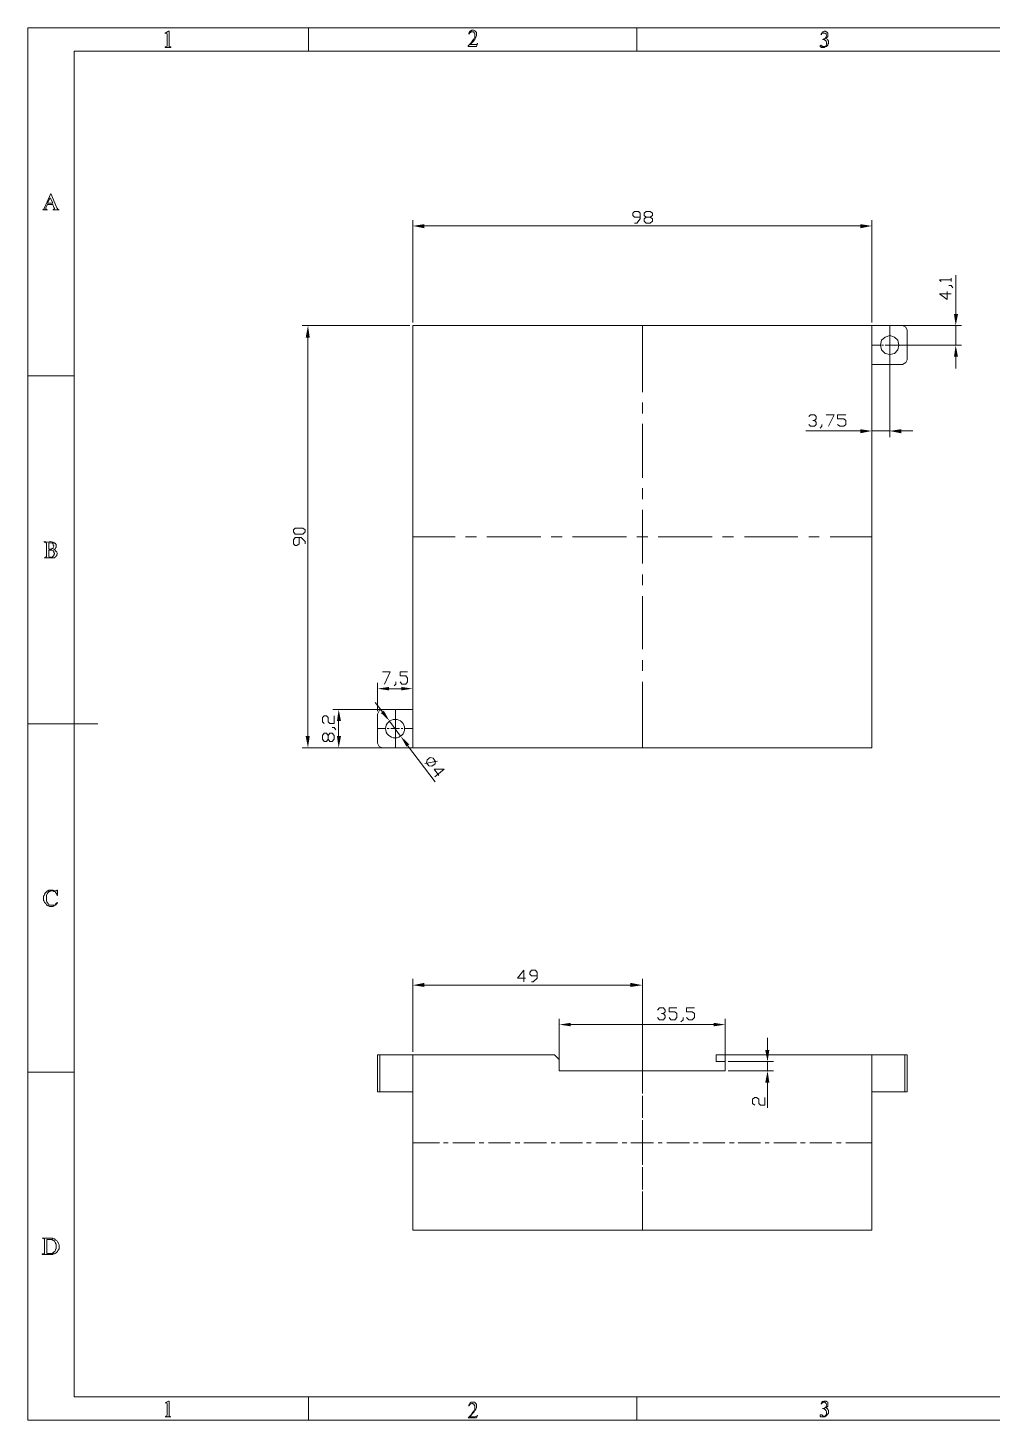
# Model space of a CAD drawing. Header units: millimetres. Extents: x 0 to 288, y 11 to 491.
# Drawn here: x 0 to 141.1, y 287.9 to 491.4 of the extents above; entities that cross this region are included whole.
import ezdxf

# ---------------------------------------------------------------- set-up
doc = ezdxf.new("R2010")
doc.units = ezdxf.units.MM
doc.layers.add('1', color=1, linetype='Continuous')

msp = doc.modelspace()

# ---------------------------------------------------------------- hatches: boundary and pattern name
h = msp.add_hatch(color=0)
h.dxf.hatch_style = 2
h.paths.add_polyline_path([(58.041653, 462.703334), (58.041653, 462.110667), (56.34832, 462.449334)])
h = msp.add_hatch(color=0)
h.dxf.hatch_style = 2
h.paths.add_polyline_path([(121.795653, 462.703334), (121.795653, 462.110667), (123.488986, 462.449334)])
h = msp.add_hatch(color=0)
h.dxf.hatch_style = 2
h.paths.add_polyline_path([(40.684986, 446.108667), (41.277653, 446.108667), (41.023653, 447.886667)])
h = msp.add_hatch(color=0)
h.dxf.hatch_style = 2
h.paths.add_polyline_path([(135.511653, 449.580001), (136.10432, 449.580001), (135.765653, 447.886667)])
h = msp.add_hatch(color=0)
h.dxf.hatch_style = 2
h.paths.add_polyline_path([(135.511653, 443.314667), (136.10432, 443.314667), (135.765653, 445.008001)])
h = msp.add_hatch(color=0)
h.dxf.hatch_style = 2
h.paths.add_polyline_path([(121.795653, 432.731334), (121.795653, 432.138667), (123.488986, 432.477334)])
h = msp.add_hatch(color=0)
h.dxf.hatch_style = 2
h.paths.add_polyline_path([(127.806986, 432.731334), (127.806986, 432.138667), (126.113653, 432.477334)])
h = msp.add_hatch(color=0)
h.dxf.hatch_style = 2
h.paths.add_polyline_path([(52.876986, 395.054667), (52.876986, 394.546667), (51.183653, 394.800667)])
h = msp.add_hatch(color=0)
h.dxf.hatch_style = 2
h.paths.add_polyline_path([(54.654986, 395.054667), (54.654986, 394.546667), (56.34832, 394.800667)])
h = msp.add_hatch(color=0)
h.dxf.hatch_style = 2
h.paths.add_polyline_path([(45.256986, 390.059334), (45.849653, 390.059334), (45.510986, 391.752667)])
h = msp.add_hatch(color=0)
h.dxf.hatch_style = 2
h.paths.add_polyline_path([(52.114986, 391.583334), (51.691653, 391.244667), (52.961653, 390.059334)])
h = msp.add_hatch(color=0)
h.dxf.hatch_style = 2
h.paths.add_polyline_path([(40.684986, 387.858001), (41.277653, 387.858001), (41.023653, 386.164667)])
h = msp.add_hatch(color=0)
h.dxf.hatch_style = 2
h.paths.add_polyline_path([(45.256986, 387.858001), (45.849653, 387.858001), (45.510986, 386.164667)])
h = msp.add_hatch(color=0)
h.dxf.hatch_style = 2
h.paths.add_polyline_path([(55.84032, 386.672667), (55.416986, 386.334001), (54.57032, 387.858001)])
h = msp.add_hatch(color=0)
h.dxf.hatch_style = 2
h.paths.add_polyline_path([(58.041653, 351.790001), (58.041653, 351.197334), (56.34832, 351.451334)])
h = msp.add_hatch(color=0)
h.dxf.hatch_style = 2
h.paths.add_polyline_path([(88.182986, 351.790001), (88.182986, 351.197334), (89.960986, 351.451334)])
h = msp.add_hatch(color=0)
h.dxf.hatch_style = 2
h.paths.add_polyline_path([(79.46232, 345.948001), (79.46232, 345.440001), (77.768986, 345.694001)])
h = msp.add_hatch(color=0)
h.dxf.hatch_style = 2
h.paths.add_polyline_path([(100.374986, 345.948001), (100.374986, 345.440001), (102.06832, 345.694001)])
h = msp.add_hatch(color=0)
h.dxf.hatch_style = 2
h.paths.add_polyline_path([(107.91032, 341.968667), (108.502986, 341.968667), (108.248986, 340.275334)])
h = msp.add_hatch(color=0)
h.dxf.hatch_style = 2
h.paths.add_polyline_path([(107.91032, 337.227334), (108.502986, 337.227334), (108.248986, 338.920667)])

# ---------------------------------------------------------------- linework, layer by layer
at = {"color": 0, "lineweight": 0}
for points in [[(0.044986, 491.405334), (0.044986, 287.866667), (287.911653, 287.866667)], [(0.044986, 491.405334), (287.911653, 491.405334)], [(41.10832, 491.405334), (41.10832, 488.018667)], [(65.322986, 489.627334), (65.407653, 489.712001), (65.49232, 489.881334), (65.576986, 490.050667), (65.661653, 490.220001), (65.661653, 490.304667), (65.661653, 490.558667), (65.661653, 490.728001), (65.576986, 490.812667), (65.49232, 490.897334), (65.407653, 490.982001), (65.23832, 491.066667), (65.153653, 491.066667), (65.068986, 491.066667), (64.98432, 491.066667), (64.899653, 490.982001), (64.73032, 490.982001), (64.73032, 490.897334), (64.645653, 490.812667), (64.645653, 490.728001), (64.560986, 490.643334), (64.560986, 490.558667), (64.560986, 490.474001), (64.645653, 490.643334), (64.73032, 490.728001), (64.814986, 490.728001), (64.899653, 490.812667), (64.98432, 490.812667), (65.068986, 490.812667), (65.153653, 490.812667), (65.23832, 490.812667), (65.322986, 490.728001), (65.322986, 490.643334), (65.407653, 490.558667), (65.407653, 490.389334), (65.407653, 490.220001), (65.407653, 490.050667), (65.407653, 489.966001), (65.322986, 489.881334), (65.23832, 489.712001), (65.153653, 489.627334), (64.98432, 489.373334), (64.899653, 489.204001), (64.47632, 488.780667), (64.47632, 488.696001)], [(89.11432, 491.405334), (89.11432, 488.018667)], [(65.661653, 488.696001), (64.560986, 488.696001), (64.47632, 488.696001)], [(65.661653, 488.696001), (65.830986, 489.119334), (65.74632, 489.119334), (65.74632, 489.034667), (65.661653, 488.950001), (65.49232, 488.950001), (64.73032, 488.950001), (65.23832, 489.458001), (65.322986, 489.627334)], [(6.81832, 488.018667), (284.524986, 488.018667)], [(6.81832, 488.018667), (6.81832, 291.253334)], [(2.415653, 464.989334), (2.50032, 465.074001), (3.431653, 467.190667)], [(3.26232, 466.513334), (2.923653, 465.751334), (3.51632, 465.751334), (3.685653, 465.751334)], [(3.26232, 466.513334), (3.346986, 466.513334)], [(3.685653, 465.751334), (3.346986, 466.513334)], [(3.431653, 467.190667), (4.27832, 465.074001), (4.362986, 464.989334), (4.362986, 464.904667), (4.447653, 464.904667)], [(2.669653, 464.989334), (2.669653, 464.904667), (2.75432, 464.904667), (2.838986, 464.820001), (2.923653, 464.820001), (2.330986, 464.820001), (2.24632, 464.820001), (2.330986, 464.904667), (2.415653, 464.904667)], [(2.415653, 464.904667), (2.415653, 464.989334)], [(3.685653, 465.582001), (3.00832, 465.582001), (2.923653, 465.582001), (2.669653, 465.074001)], [(2.669653, 464.989334), (2.669653, 465.074001)], [(3.854986, 465.158667), (3.685653, 465.582001)], [(3.685653, 464.820001), (3.77032, 464.820001)], [(4.616986, 464.820001), (3.685653, 464.820001)], [(3.77032, 464.820001), (3.854986, 464.904667), (3.939653, 464.989334)], [(3.939653, 464.989334), (3.939653, 465.074001), (3.854986, 465.158667)], [(4.616986, 464.820001), (4.53232, 464.820001), (4.447653, 464.904667)], [(88.775653, 462.872667), (89.11432, 462.872667), (89.62232, 463.465334), (89.62232, 464.312001), (89.36832, 464.566001), (88.775653, 464.566001), (88.521653, 464.312001), (88.521653, 463.973334), (88.775653, 463.719334), (89.62232, 463.719334)], [(90.468986, 462.872667), (90.214986, 463.126667), (90.214986, 463.465334), (90.468986, 463.719334), (91.061653, 463.719334), (91.40032, 463.973334), (91.40032, 464.312001), (91.061653, 464.566001), (90.468986, 464.566001), (90.214986, 464.312001), (90.214986, 463.973334), (90.468986, 463.719334)], [(56.34832, 448.310001), (56.34832, 463.296001)], [(121.795653, 462.449334), (58.041653, 462.449334)], [(91.061653, 463.719334), (91.40032, 463.465334), (91.40032, 463.126667), (91.061653, 462.872667), (90.468986, 462.872667)], [(123.488986, 448.310001), (123.488986, 463.296001)], [(133.648986, 454.321334), (133.394986, 454.575334), (135.08832, 454.575334)], [(135.08832, 454.321334), (135.08832, 454.829334)], [(135.765653, 449.580001), (135.765653, 455.252667)], [(134.495653, 452.882001), (134.495653, 451.696667), (133.394986, 452.543334), (135.08832, 452.543334)], [(134.749653, 453.728667), (135.08832, 453.728667), (135.34232, 453.390001)], [(55.924986, 447.886667), (40.176986, 447.886667)], [(123.488986, 442.214001), (127.97632, 442.214001), (128.48432, 442.468001), (128.653653, 442.891334), (128.653653, 447.209334), (128.48432, 447.632667), (127.97632, 447.886667), (123.488986, 447.886667)], [(123.91232, 447.886667), (136.61232, 447.886667)], [(135.765653, 445.008001), (135.765653, 447.886667)], [(41.023653, 446.108667), (41.023653, 387.858001)], [(126.113653, 444.584667), (126.113653, 431.546001)], [(126.536986, 445.008001), (136.61232, 445.008001)], [(123.488986, 441.790667), (123.488986, 431.546001)], [(135.765653, 443.314667), (135.765653, 441.621334)], [(0.044986, 440.520667), (6.81832, 440.520667)], [(114.26032, 434.594001), (114.51432, 434.848001), (115.106986, 434.848001), (115.360986, 434.594001), (115.360986, 434.255334), (115.106986, 434.001334), (114.852986, 434.001334)], [(115.106986, 434.001334), (115.360986, 433.747334), (115.360986, 433.408667), (115.106986, 433.154667), (114.51432, 433.154667), (114.26032, 433.408667)], [(116.80032, 434.848001), (117.985653, 434.848001), (117.138986, 433.154667)], [(118.493653, 433.408667), (118.83232, 433.154667), (119.424986, 433.154667), (119.678986, 433.408667), (119.678986, 434.001334), (119.424986, 434.255334), (118.493653, 434.255334), (118.493653, 434.848001), (119.678986, 434.848001)], [(121.795653, 432.477334), (113.836986, 432.477334)], [(116.207653, 433.408667), (116.207653, 433.154667), (115.953653, 432.900667)], [(126.113653, 432.477334), (123.488986, 432.477334)], [(127.806986, 432.477334), (129.50032, 432.477334)], [(2.923653, 416.221334), (2.415653, 416.306001), (2.415653, 416.221334)], [(2.415653, 416.221334), (2.584986, 416.221334), (2.669653, 416.221334), (2.669653, 416.136667), (2.75432, 416.136667), (2.75432, 416.052001)], [(2.75432, 416.052001), (2.75432, 414.189334)], [(3.431653, 416.306001), (2.923653, 416.221334)], [(3.685653, 416.052001), (3.600986, 416.052001), (3.51632, 416.136667), (3.431653, 416.136667), (3.346986, 416.136667), (3.26232, 416.136667), (3.092986, 416.136667), (3.092986, 415.205334)], [(3.092986, 415.205334), (3.26232, 415.205334), (3.431653, 415.205334), (3.51632, 415.205334), (3.600986, 415.290001), (3.685653, 415.290001)], [(3.685653, 416.221334), (3.600986, 416.221334), (3.431653, 416.306001)], [(3.854986, 416.136667), (3.685653, 416.221334)], [(3.685653, 415.967334), (3.685653, 416.052001)], [(3.77032, 415.290001), (3.77032, 415.374667), (3.77032, 415.459334), (3.854986, 415.628667), (3.854986, 415.713334), (3.77032, 415.798001), (3.77032, 415.882667), (3.77032, 415.967334), (3.685653, 415.967334)], [(3.685653, 415.290001), (3.77032, 415.290001)], [(4.193653, 415.544001), (4.193653, 415.628667), (4.193653, 415.798001), (4.193653, 415.882667), (4.108986, 415.967334), (3.939653, 416.136667), (3.854986, 416.136667)], [(4.02432, 415.036001), (3.854986, 415.120667), (3.939653, 415.205334), (4.02432, 415.205334), (4.108986, 415.290001), (4.108986, 415.374667), (4.193653, 415.459334)], [(4.108986, 415.967334), (4.108986, 416.052001)], [(4.193653, 415.628667), (4.193653, 415.713334)], [(4.193653, 415.459334), (4.193653, 415.544001)], [(40.60032, 415.967334), (40.60032, 416.306001), (40.007653, 416.898667), (39.160986, 416.898667), (38.906986, 416.560001), (38.906986, 415.967334), (39.160986, 415.713334), (39.414986, 415.713334), (39.753653, 415.967334), (39.753653, 416.898667)], [(2.75432, 414.189334), (2.75432, 414.104667), (2.669653, 414.020001), (2.669653, 413.935334), (2.584986, 413.935334), (2.415653, 413.935334), (3.51632, 413.935334), (3.685653, 413.935334)], [(2.669653, 414.020001), (2.669653, 414.104667)], [(3.685653, 413.935334), (3.77032, 413.935334), (3.939653, 413.935334), (4.02432, 414.020001), (4.108986, 414.104667), (4.193653, 414.189334), (4.27832, 414.274001), (4.27832, 414.443334), (4.362986, 414.528001), (4.27832, 414.697334), (4.27832, 414.782001), (4.193653, 414.866667), (4.108986, 414.951334), (4.02432, 415.036001)], [(51.945653, 397.256001), (53.04632, 397.256001), (52.199653, 395.478001)], [(54.485653, 395.816667), (54.739653, 395.478001), (55.33232, 395.478001), (55.58632, 395.816667), (55.58632, 396.324667), (55.33232, 396.663334), (54.485653, 396.663334), (54.485653, 397.256001), (55.58632, 397.256001)], [(51.183653, 391.498667), (51.183653, 395.647334)], [(53.892986, 395.816667), (53.892986, 395.478001), (53.638986, 395.224001)], [(56.34832, 392.176001), (56.34832, 395.647334)], [(52.876986, 394.800667), (54.654986, 394.800667)], [(43.39432, 389.720667), (43.14032, 389.974667), (43.14032, 390.567334), (43.39432, 390.821334), (43.732986, 390.821334), (43.986986, 390.567334), (43.986986, 389.974667), (44.240986, 389.720667), (44.833653, 389.720667), (44.833653, 390.821334)], [(55.924986, 391.752667), (44.66432, 391.752667)], [(51.945653, 391.414001), (50.844986, 392.768667)], [(51.860986, 391.752667), (51.437653, 391.583334), (51.183653, 391.075334)], [(51.183653, 386.842001), (51.183653, 391.075334)], [(51.860986, 391.752667), (56.34832, 391.752667)], [(0.044986, 389.636001), (10.289653, 389.636001)], [(44.579653, 389.128001), (44.833653, 389.128001), (45.087653, 388.789334)], [(45.510986, 390.059334), (45.510986, 387.858001)], [(52.961653, 390.059334), (54.57032, 387.858001)], [(44.833653, 387.434667), (44.579653, 387.096001), (44.240986, 387.096001), (43.986986, 387.434667), (43.986986, 387.942667), (43.732986, 388.281334), (43.39432, 388.281334), (43.14032, 387.942667), (43.14032, 387.434667), (43.39432, 387.096001), (43.732986, 387.096001), (43.986986, 387.434667)], [(43.986986, 387.942667), (44.240986, 388.281334), (44.579653, 388.281334), (44.833653, 387.942667), (44.833653, 387.434667)], [(51.183653, 386.842001), (51.437653, 386.334001), (51.860986, 386.164667)], [(55.924986, 386.164667), (40.176986, 386.164667)], [(55.924986, 386.164667), (44.66432, 386.164667)], [(56.34832, 386.164667), (51.860986, 386.164667)], [(59.65032, 381.169334), (55.58632, 386.503334)], [(58.12632, 383.878667), (59.988986, 384.217334)], [(60.15832, 382.100667), (59.480986, 383.032001), (60.92032, 383.032001), (59.565653, 381.931334)], [(2.50032, 363.558667), (2.415653, 363.728001), (2.330986, 363.812667), (2.330986, 364.066667), (2.330986, 364.236001), (2.330986, 364.405334), (2.330986, 364.490001), (2.415653, 364.574667), (2.50032, 364.744001), (2.584986, 364.913334), (2.669653, 364.998001), (2.75432, 365.082667)], [(2.75432, 365.082667), (2.838986, 365.167334), (2.923653, 365.252001), (3.00832, 365.252001), (3.092986, 365.336667), (3.26232, 365.336667), (3.431653, 365.336667), (3.600986, 365.336667), (3.77032, 365.336667), (3.939653, 365.252001), (4.108986, 365.252001), (4.193653, 365.252001), (4.27832, 365.252001), (4.27832, 365.336667)], [(2.75432, 364.490001), (2.75432, 364.574667), (2.838986, 364.744001), (2.923653, 364.828667), (2.923653, 364.913334), (3.00832, 364.998001), (3.092986, 365.082667), (3.177653, 365.167334)], [(3.346986, 363.135334), (3.177653, 363.220001), (3.092986, 363.220001), (3.00832, 363.389334), (2.923653, 363.474001), (2.838986, 363.643334), (2.75432, 363.728001), (2.75432, 363.812667), (2.75432, 363.982001), (2.75432, 364.151334), (2.75432, 364.236001), (2.75432, 364.490001)], [(3.77032, 365.252001), (3.600986, 365.252001), (3.51632, 365.252001), (3.346986, 365.252001), (3.26232, 365.167334), (3.177653, 365.167334)], [(3.77032, 365.252001), (3.854986, 365.167334), (3.939653, 365.167334), (4.02432, 365.082667), (4.108986, 364.998001), (4.193653, 364.913334), (4.27832, 364.828667), (4.27832, 364.744001), (4.27832, 364.659334), (4.362986, 364.574667), (4.362986, 365.336667), (4.27832, 365.336667)], [(3.26232, 362.966001), (3.092986, 363.050667), (3.00832, 363.050667), (2.923653, 363.135334), (2.838986, 363.135334), (2.75432, 363.220001), (2.669653, 363.389334), (2.584986, 363.474001), (2.50032, 363.558667)], [(4.362986, 363.474001), (4.27832, 363.389334), (4.193653, 363.220001), (4.108986, 363.135334), (3.939653, 363.135334), (3.854986, 363.050667), (3.685653, 362.966001), (3.51632, 362.966001), (3.346986, 362.966001), (3.26232, 362.966001)], [(3.854986, 363.135334), (3.600986, 363.135334), (3.431653, 363.135334), (3.346986, 363.135334)], [(4.362986, 363.474001), (4.362986, 363.558667), (4.27832, 363.474001), (4.193653, 363.389334), (4.108986, 363.304667), (4.02432, 363.220001), (3.854986, 363.135334)], [(56.34832, 341.714667), (56.34832, 352.382667)], [(72.85832, 352.467334), (71.672986, 352.467334), (72.60432, 353.652667), (72.60432, 351.959334)], [(73.704986, 351.959334), (73.958986, 351.959334), (74.551653, 352.467334), (74.551653, 353.314001), (74.297653, 353.652667), (73.704986, 353.652667), (73.450986, 353.314001), (73.450986, 353.060001), (73.704986, 352.806001), (74.551653, 352.806001)], [(89.960986, 339.344001), (89.960986, 352.382667)], [(88.182986, 351.451334), (58.041653, 351.451334)], [(92.16232, 347.810667), (92.41632, 348.149334), (93.008986, 348.149334), (93.262986, 347.810667), (93.262986, 347.556667), (93.008986, 347.302667), (92.754986, 347.302667)], [(93.855653, 346.710001), (94.109653, 346.371334), (94.70232, 346.371334), (94.95632, 346.710001), (94.95632, 347.302667), (94.70232, 347.556667), (93.855653, 347.556667), (93.855653, 348.149334), (94.95632, 348.149334)], [(96.395653, 346.710001), (96.73432, 346.371334), (97.24232, 346.371334), (97.580986, 346.710001), (97.580986, 347.302667), (97.24232, 347.556667), (96.395653, 347.556667), (96.395653, 348.149334), (97.580986, 348.149334)], [(77.768986, 339.344001), (77.768986, 346.540667)], [(93.008986, 347.302667), (93.262986, 346.964001), (93.262986, 346.710001), (93.008986, 346.371334), (92.41632, 346.371334), (92.16232, 346.710001)], [(95.887653, 346.710001), (95.887653, 346.371334), (95.548986, 346.117334)], [(102.06832, 339.344001), (102.06832, 346.540667)], [(79.46232, 345.694001), (100.374986, 345.694001)], [(108.248986, 341.968667), (108.248986, 343.746667)], [(51.183653, 341.291334), (77.091653, 341.291334), (77.768986, 340.614001)], [(51.183653, 335.872667), (51.183653, 341.291334)], [(51.52232, 335.872667), (51.52232, 341.291334)], [(56.34832, 341.291334), (56.34832, 315.637334), (123.488986, 315.637334), (123.488986, 341.291334)], [(102.06832, 338.920667), (77.768986, 338.920667), (77.768986, 340.614001), (77.768986, 338.920667)], [(128.653653, 341.291334), (100.713653, 341.291334)], [(102.06832, 340.275334), (100.713653, 340.275334)], [(102.491653, 340.275334), (109.095653, 340.275334)], [(108.248986, 340.275334), (108.248986, 338.920667)], [(128.314986, 341.291334), (128.314986, 335.872667)], [(128.653653, 341.291334), (128.653653, 335.872667)], [(0.044986, 338.751334), (6.81832, 338.751334)], [(102.491653, 338.920667), (109.095653, 338.920667)], [(56.34832, 335.872667), (51.183653, 335.872667)], [(108.248986, 337.227334), (108.248986, 333.502001)], [(128.653653, 335.872667), (123.488986, 335.872667)], [(106.38632, 333.925334), (106.047653, 334.179334), (106.047653, 334.772001), (106.38632, 335.026001), (106.64032, 335.026001), (106.978986, 334.772001), (106.978986, 334.179334), (107.232986, 333.925334), (107.825653, 333.925334), (107.825653, 335.026001)], [(2.161653, 314.452001), (2.330986, 314.452001), (2.415653, 314.367334), (2.50032, 314.367334), (2.50032, 314.282667), (2.50032, 314.198001)], [(2.161653, 314.452001), (2.669653, 314.452001), (2.838986, 314.452001)], [(2.50032, 314.198001), (2.50032, 312.420001), (2.50032, 312.335334)], [(2.669653, 314.452001), (2.669653, 314.536667)], [(3.685653, 314.367334), (3.600986, 314.452001), (3.51632, 314.452001), (3.26232, 314.452001), (3.177653, 314.452001), (2.838986, 314.452001)], [(3.600986, 314.282667), (3.431653, 314.282667), (3.26232, 314.282667), (3.092986, 314.282667), (2.923653, 314.282667), (2.838986, 314.282667)], [(2.838986, 314.282667), (2.838986, 312.335334), (2.838986, 312.250667)], [(3.600986, 314.198001), (3.600986, 314.282667)], [(3.854986, 314.113334), (3.685653, 314.198001), (3.600986, 314.198001)], [(4.193653, 314.198001), (4.108986, 314.198001), (4.02432, 314.282667), (3.939653, 314.367334), (3.854986, 314.367334), (3.685653, 314.367334)], [(4.02432, 313.859334), (3.939653, 314.028667), (3.854986, 314.113334)], [(4.108986, 313.859334), (4.02432, 313.859334)], [(4.193653, 313.436001), (4.193653, 313.605334), (4.108986, 313.690001), (4.108986, 313.859334)], [(4.27832, 314.113334), (4.193653, 314.198001)], [(4.362986, 313.944001), (4.27832, 314.113334)], [(4.53232, 313.774667), (4.447653, 313.859334), (4.362986, 313.944001)], [(4.616986, 313.520667), (4.53232, 313.690001), (4.53232, 313.774667)], [(4.53232, 312.758667), (4.616986, 312.928001), (4.616986, 313.012667), (4.616986, 313.182001), (4.616986, 313.266667), (4.616986, 313.520667)], [(2.161653, 312.166001), (2.330986, 312.166001), (2.415653, 312.166001)], [(2.161653, 312.166001), (2.161653, 312.081334)], [(2.161653, 312.081334), (3.431653, 312.081334), (3.51632, 312.081334)], [(2.50032, 312.250667), (2.415653, 312.166001)], [(2.50032, 312.250667), (2.50032, 312.335334)], [(2.838986, 312.250667), (3.00832, 312.250667), (3.092986, 312.250667), (3.26232, 312.250667), (3.346986, 312.250667), (3.51632, 312.250667)], [(3.51632, 312.250667), (3.600986, 312.250667), (3.685653, 312.335334)], [(3.51632, 312.081334), (3.685653, 312.081334), (3.77032, 312.166001), (3.939653, 312.166001)], [(3.685653, 312.335334), (3.77032, 312.335334)], [(3.77032, 312.335334), (3.854986, 312.420001), (3.939653, 312.504667), (4.02432, 312.589334), (4.108986, 312.758667), (4.108986, 312.843334)], [(3.939653, 312.166001), (4.02432, 312.250667), (4.193653, 312.335334), (4.27832, 312.420001), (4.362986, 312.504667), (4.447653, 312.674001)], [(4.108986, 312.843334), (4.193653, 312.928001), (4.193653, 313.097334), (4.193653, 313.266667), (4.193653, 313.436001)], [(4.447653, 312.674001), (4.53232, 312.758667)], [(6.81832, 291.253334), (284.524986, 291.253334)], [(41.10832, 287.866667), (41.10832, 291.253334)], [(89.11432, 287.866667), (89.11432, 291.253334)], [(65.322986, 289.052001), (65.407653, 289.221334), (65.49232, 289.306001), (65.576986, 289.475334), (65.661653, 289.644667), (65.661653, 289.814001), (65.661653, 289.983334), (65.661653, 290.152667), (65.576986, 290.322001), (65.49232, 290.406667), (65.407653, 290.491334), (65.23832, 290.491334), (65.153653, 290.491334), (65.068986, 290.491334), (64.98432, 290.491334), (64.899653, 290.491334), (64.73032, 290.406667), (64.73032, 290.322001), (64.645653, 290.237334), (64.645653, 290.152667), (64.560986, 290.068001), (64.560986, 289.983334), (64.560986, 289.898667), (64.560986, 289.983334), (64.645653, 290.068001), (64.645653, 290.152667), (64.73032, 290.152667), (64.814986, 290.237334), (64.899653, 290.237334), (64.98432, 290.322001), (65.068986, 290.322001), (65.153653, 290.237334), (65.23832, 290.237334), (65.322986, 290.152667), (65.322986, 290.068001), (65.407653, 289.983334), (65.407653, 289.898667), (65.407653, 289.729334), (65.407653, 289.560001), (65.407653, 289.390667), (65.322986, 289.306001), (65.23832, 289.136667), (65.153653, 289.052001), (64.98432, 288.798001), (64.899653, 288.628667), (64.47632, 288.205334)], [(65.661653, 288.205334), (65.830986, 288.544001), (65.74632, 288.544001), (65.74632, 288.459334), (65.661653, 288.459334), (65.49232, 288.374667), (64.73032, 288.374667), (64.73032, 288.459334), (65.23832, 288.967334), (65.322986, 289.052001)], [(65.661653, 288.205334), (64.560986, 288.205334), (64.47632, 288.205334)]]:
    msp.add_lwpolyline(points, dxfattribs=at)
for points in [[(20.110986, 488.526667), (20.110986, 488.611334), (20.195653, 488.611334), (20.28032, 488.611334), (20.364986, 488.611334), (20.364986, 488.696001), (20.449653, 488.780667), (20.449653, 490.389334), (20.449653, 490.474001), (20.364986, 490.558667), (20.364986, 490.643334), (20.28032, 490.643334), (20.195653, 490.643334), (20.110986, 490.558667), (20.110986, 490.643334), (20.618986, 490.897334), (20.703653, 490.897334), (20.703653, 488.950001), (20.703653, 488.780667), (20.703653, 488.696001), (20.78832, 488.611334), (20.872986, 488.611334), (20.957653, 488.611334), (20.957653, 488.526667), (20.28032, 488.526667)], [(116.884986, 488.696001), (116.80032, 488.696001), (116.715653, 488.611334), (116.630986, 488.611334), (116.54632, 488.526667), (116.376986, 488.526667), (116.207653, 488.526667), (116.122986, 488.526667), (116.03832, 488.611334), (115.953653, 488.611334), (115.953653, 488.696001), (115.953653, 488.780667), (116.03832, 488.865334), (116.122986, 488.780667), (116.207653, 488.780667), (116.29232, 488.696001), (116.376986, 488.696001), (116.461653, 488.696001), (116.54632, 488.696001), (116.715653, 488.696001), (116.80032, 488.780667), (116.80032, 488.865334), (116.884986, 488.950001), (116.884986, 489.034667), (116.884986, 489.204001), (116.884986, 489.288667), (116.80032, 489.458001), (116.715653, 489.542667), (116.630986, 489.627334), (116.54632, 489.712001), (116.461653, 489.712001), (116.29232, 489.712001), (116.461653, 489.796667), (116.54632, 489.796667), (116.630986, 489.796667), (116.715653, 489.881334), (116.715653, 489.966001), (116.80032, 490.050667), (116.80032, 490.135334), (116.884986, 490.220001), (116.884986, 490.304667), (116.80032, 490.389334), (116.80032, 490.558667), (116.715653, 490.558667), (116.630986, 490.643334), (116.54632, 490.643334), (116.376986, 490.643334), (116.29232, 490.643334), (116.207653, 490.558667), (116.122986, 490.474001), (116.122986, 490.389334), (116.03832, 490.474001), (116.122986, 490.474001), (116.122986, 490.558667), (116.207653, 490.643334), (116.29232, 490.812667), (116.376986, 490.812667), (116.461653, 490.812667), (116.54632, 490.897334), (116.715653, 490.897334), (116.80032, 490.812667), (116.884986, 490.812667), (117.05432, 490.643334), (117.05432, 490.558667), (117.05432, 490.474001), (117.05432, 490.304667), (117.05432, 490.220001), (117.05432, 490.135334), (116.969653, 490.050667), (116.80032, 489.881334), (116.884986, 489.796667), (117.05432, 489.712001), (117.05432, 489.627334), (117.138986, 489.458001), (117.138986, 489.373334), (117.138986, 489.204001), (117.138986, 489.119334), (117.05432, 489.034667), (117.05432, 488.865334), (116.969653, 488.780667)], [(56.34832, 447.886667), (56.34832, 386.164667), (123.488986, 386.164667), (123.488986, 447.886667)], [(127.46832, 445.008001), (127.298986, 445.770001), (126.790986, 446.193334), (126.113653, 446.447334), (125.43632, 446.193334), (124.92832, 445.770001), (124.758986, 445.008001), (124.92832, 444.330667), (125.43632, 443.822667), (126.113653, 443.653334), (126.790986, 443.822667), (127.298986, 444.330667)], [(40.60032, 417.745334), (40.261653, 417.406667), (39.160986, 417.406667), (38.906986, 417.745334), (38.906986, 417.999334), (39.160986, 418.253334), (40.261653, 418.253334), (40.60032, 417.999334)], [(3.092986, 414.104667), (3.177653, 414.020001), (3.346986, 414.020001), (3.431653, 414.020001), (3.600986, 414.020001), (3.685653, 414.104667), (3.77032, 414.189334), (3.854986, 414.274001), (3.854986, 414.358667), (3.939653, 414.528001), (3.939653, 414.612667), (3.854986, 414.697334), (3.854986, 414.782001), (3.854986, 414.866667), (3.77032, 414.951334), (3.685653, 414.951334), (3.51632, 415.036001), (3.431653, 415.036001), (3.26232, 415.036001), (3.177653, 415.036001), (3.092986, 415.036001)], [(58.38032, 383.963334), (58.464986, 384.386667), (58.88832, 384.725334), (59.311653, 384.640667), (59.65032, 384.217334), (59.65032, 383.794001), (59.14232, 383.455334), (58.718986, 383.540001)], [(100.713653, 341.291334), (100.713653, 340.275334)], [(102.06832, 341.291334), (102.06832, 338.920667)], [(20.110986, 288.374667), (20.195653, 288.374667), (20.28032, 288.459334), (20.364986, 288.459334), (20.364986, 288.544001), (20.449653, 288.628667), (20.449653, 290.237334), (20.449653, 290.322001), (20.364986, 290.406667), (20.28032, 290.406667), (20.195653, 290.406667), (20.110986, 290.406667), (20.618986, 290.660667), (20.703653, 290.660667), (20.703653, 288.713334), (20.703653, 288.628667), (20.703653, 288.544001), (20.703653, 288.459334), (20.78832, 288.459334), (20.872986, 288.374667), (20.957653, 288.374667), (20.28032, 288.374667)], [(116.884986, 288.544001), (116.80032, 288.459334), (116.715653, 288.459334), (116.630986, 288.374667), (116.54632, 288.374667), (116.376986, 288.374667), (116.207653, 288.374667), (116.122986, 288.374667), (116.03832, 288.374667), (115.953653, 288.459334), (115.953653, 288.544001), (115.953653, 288.628667), (116.03832, 288.628667), (116.122986, 288.628667), (116.207653, 288.628667), (116.29232, 288.544001), (116.376986, 288.459334), (116.461653, 288.459334), (116.54632, 288.459334), (116.715653, 288.459334), (116.715653, 288.544001), (116.80032, 288.628667), (116.884986, 288.798001), (116.884986, 288.882667), (116.884986, 288.967334), (116.884986, 289.136667), (116.80032, 289.221334), (116.715653, 289.390667), (116.630986, 289.475334), (116.54632, 289.475334), (116.461653, 289.560001), (116.29232, 289.560001), (116.461653, 289.560001), (116.54632, 289.560001), (116.630986, 289.644667), (116.715653, 289.729334), (116.80032, 289.814001), (116.80032, 289.898667), (116.80032, 289.983334), (116.884986, 290.068001), (116.884986, 290.152667), (116.80032, 290.237334), (116.80032, 290.322001), (116.715653, 290.406667), (116.630986, 290.491334), (116.54632, 290.491334), (116.376986, 290.491334), (116.29232, 290.406667), (116.207653, 290.406667), (116.207653, 290.322001), (116.122986, 290.237334), (116.03832, 290.237334), (116.122986, 290.322001), (116.122986, 290.406667), (116.207653, 290.491334), (116.29232, 290.576001), (116.376986, 290.576001), (116.461653, 290.660667), (116.54632, 290.660667), (116.715653, 290.660667), (116.80032, 290.660667), (116.884986, 290.576001), (117.05432, 290.491334), (117.05432, 290.322001), (117.05432, 290.237334), (117.05432, 290.152667), (117.05432, 290.068001), (117.05432, 289.898667), (116.969653, 289.814001), (116.80032, 289.729334), (116.80032, 289.644667), (116.884986, 289.644667), (117.05432, 289.475334), (117.05432, 289.390667), (117.138986, 289.306001), (117.138986, 289.136667), (117.138986, 289.052001), (117.138986, 288.882667), (117.05432, 288.798001), (117.05432, 288.713334), (116.969653, 288.628667)]]:
    msp.add_lwpolyline(points, close=True, dxfattribs=at)
msp.add_ellipse((53.765986, 388.958667), major_axis=(-1.397, 0), ratio=0.969697, start_param=0, end_param=6.283185, dxfattribs=at)
at = {"layer": '1', "lineweight": 0}
for points in [[(89.960986, 438.150001), (89.960986, 447.886667)], [(126.113653, 442.214001), (126.113653, 447.886667)], [(124.67432, 445.008001), (123.488986, 445.008001)], [(125.18232, 445.008001), (124.92832, 445.008001)], [(126.790986, 445.008001), (125.43632, 445.008001)], [(127.298986, 445.008001), (127.044986, 445.008001)], [(128.653653, 445.008001), (127.552986, 445.008001)], [(89.960986, 435.017334), (89.960986, 436.626001)], [(89.960986, 425.619334), (89.960986, 433.493334)], [(89.960986, 422.486667), (89.960986, 424.095334)], [(89.960986, 413.088667), (89.960986, 420.962667)], [(56.34832, 416.983334), (62.528986, 416.983334)], [(64.052986, 416.983334), (65.661653, 416.983334)], [(67.185653, 416.983334), (75.059653, 416.983334)], [(76.583653, 416.983334), (78.19232, 416.983334)], [(79.71632, 416.983334), (87.59032, 416.983334)], [(89.11432, 416.983334), (90.722986, 416.983334)], [(92.246986, 416.983334), (100.120986, 416.983334)], [(101.644986, 416.983334), (103.253653, 416.983334)], [(104.86232, 416.983334), (112.651653, 416.983334)], [(114.26032, 416.983334), (115.78432, 416.983334)], [(117.392986, 416.983334), (123.488986, 416.983334)], [(89.960986, 409.956001), (89.960986, 411.480001)], [(89.960986, 400.558001), (89.960986, 408.347334)], [(89.960986, 397.425334), (89.960986, 398.949334)], [(89.960986, 386.164667), (89.960986, 395.816667)], [(53.80832, 386.164667), (53.80832, 391.752667)], [(51.183653, 388.958667), (52.368986, 388.958667)], [(52.622986, 388.958667), (52.876986, 388.958667)], [(53.130986, 388.958667), (54.400986, 388.958667)], [(54.654986, 388.958667), (54.908986, 388.958667)], [(55.162986, 388.958667), (56.34832, 388.958667)], [(89.960986, 341.291334), (89.960986, 335.618667)], [(89.960986, 337.312001), (89.960986, 341.291334)], [(89.960986, 335.957334), (89.960986, 336.634667)], [(89.960986, 332.062667), (89.960986, 335.280001)], [(89.960986, 334.348667), (89.960986, 332.994001)], [(89.960986, 331.724001), (89.960986, 325.204667)], [(89.960986, 330.708001), (89.960986, 331.385334)], [(89.960986, 326.813334), (89.960986, 330.115334)], [(56.34832, 328.422001), (60.242986, 328.422001)], [(60.835653, 328.422001), (61.512986, 328.422001)], [(62.19032, 328.422001), (65.407653, 328.422001)], [(66.084986, 328.422001), (66.76232, 328.422001)], [(67.439653, 328.422001), (70.656986, 328.422001)], [(71.33432, 328.422001), (72.011653, 328.422001)], [(72.60432, 328.422001), (75.90632, 328.422001)], [(76.583653, 328.422001), (77.17632, 328.422001)], [(77.853653, 328.422001), (81.155653, 328.422001)], [(81.74832, 328.422001), (82.425653, 328.422001)], [(83.102986, 328.422001), (86.32032, 328.422001)], [(86.997653, 328.422001), (87.674986, 328.422001)], [(88.267653, 328.422001), (91.569653, 328.422001)], [(92.246986, 328.422001), (92.839653, 328.422001)], [(93.516986, 328.422001), (96.818986, 328.422001)], [(97.411653, 328.422001), (98.088986, 328.422001)], [(98.76632, 328.422001), (101.983653, 328.422001)], [(102.660986, 328.422001), (103.33832, 328.422001)], [(103.930986, 328.422001), (107.232986, 328.422001)], [(107.91032, 328.422001), (108.502986, 328.422001)], [(109.18032, 328.422001), (112.48232, 328.422001)], [(113.074986, 328.422001), (113.75232, 328.422001)], [(114.429653, 328.422001), (117.646986, 328.422001)], [(118.32432, 328.422001), (119.001653, 328.422001)], [(119.678986, 328.422001), (123.488986, 328.422001)], [(89.960986, 325.543334), (89.960986, 326.136001)], [(89.960986, 321.564001), (89.960986, 324.866001)], [(89.960986, 323.850001), (89.960986, 322.580001)], [(89.960986, 321.310001), (89.960986, 315.637334)], [(89.960986, 320.294001), (89.960986, 320.971334)], [(89.960986, 315.637334), (89.960986, 319.616667)]]:
    msp.add_lwpolyline(points, dxfattribs=at)

doc.saveas('drawing.dxf')
